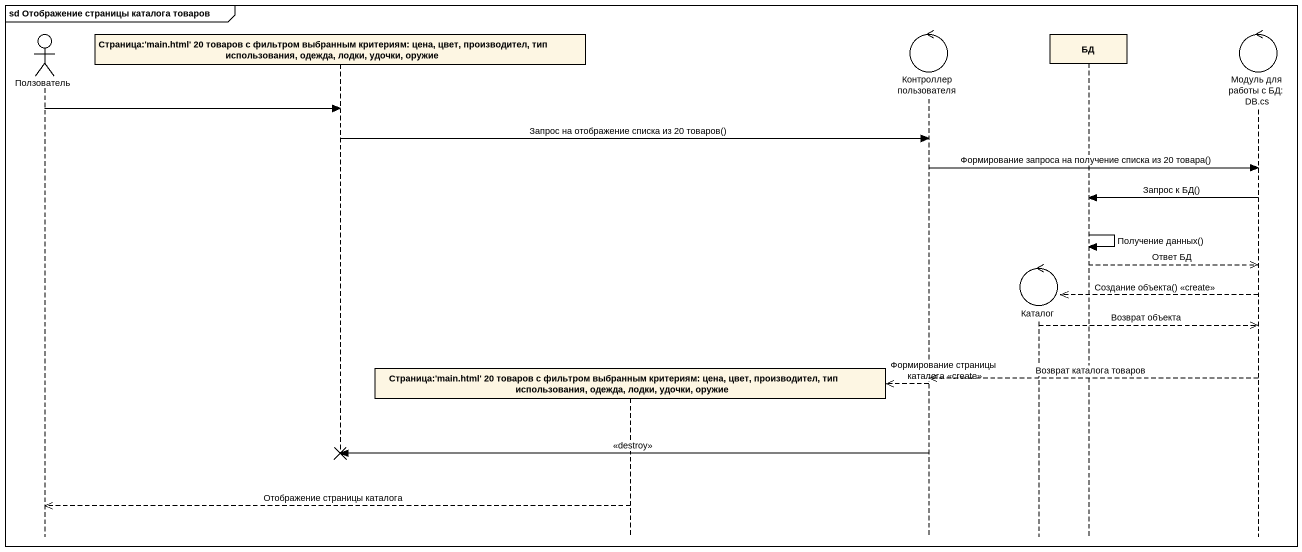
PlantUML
@startuml
mainframe sd Отображение страницы каталога товаров
hide footbox
actor Ползователь
participant "Страница:'main.html' 20 товаров c фильтром выбранным критериям: цена, цвет, производител, тип использования, одежда, лодки, удочки, оружие" as Страница_main_html_20
participant "Страница:'main.html' 20 товаров c фильтром выбранным критериям: цена, цвет, производител, тип использования, одежда, лодки, удочки, оружие" as Страница_main_html_20_2
control "Контроллер пользователя" as Контроллер_пользователя
control Каталог
participant БД
control "Модуль для работы с БД: DB.cs" as Модуль_для_работы_с_БД_DB_cs

Ползователь -> Страница_main_html_20
Страница_main_html_20 -> Контроллер_пользователя : Запрос на отображение списка из 20 товаров()
Контроллер_пользователя -> Модуль_для_работы_с_БД_DB_cs : Формирование запроса на получение списка из 20 товара()
Модуль_для_работы_с_БД_DB_cs -> БД : Запрос к БД()
БД -> БД : Получение данных()
БД -->> Модуль_для_работы_с_БД_DB_cs : Ответ БД
Модуль_для_работы_с_БД_DB_cs -->> Каталог ** : Создание объекта() <<create>>
Каталог -->> Модуль_для_работы_с_БД_DB_cs : Возврат объекта
Модуль_для_работы_с_БД_DB_cs -->> Контроллер_пользователя : Возврат каталога товаров
Контроллер_пользователя -->> Страница_main_html_20_2 ** : Формирование страницы каталога <<create>>
Контроллер_пользователя -> Страница_main_html_20 !! : <<destroy>>
Страница_main_html_20_2 -->> Ползователь : Отображение страницы каталога
@enduml
